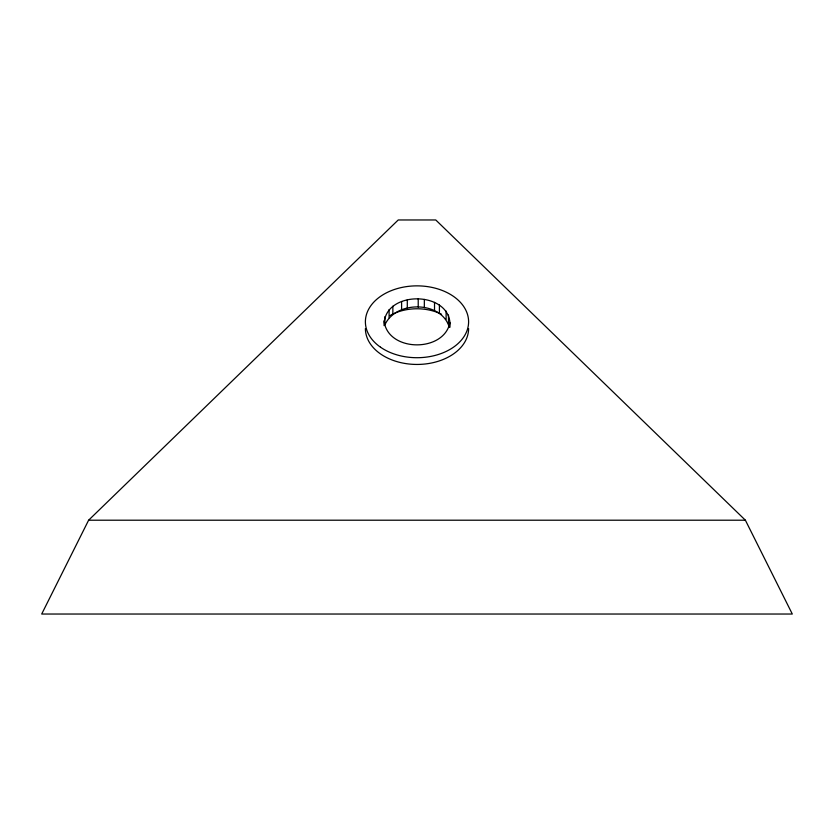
<?xml version="1.0" encoding="UTF-8"?>
<svg xmlns="http://www.w3.org/2000/svg" width="834" height="834" viewBox="0 0 834 834"><rect width="100%" height="100%" fill="white"/><g stroke="black" fill="none" stroke-linecap="round" stroke-linejoin="round"><path stroke-width="1.25" d="M384.078 325.614C383.046 289.137 453.237 290.18 449.922 327.314M449.922 322.643C443.928 352.855 387.633 352.209 384.078 320.934M88.612 520.207L41.7 614.033L792.3 614.033L745.387 520.207L435.765 219.968L398.235 219.968L88.612 520.207L745.387 520.207M449.203 327.022C441.342 300.74 395.837 300.417 384.881 324.864L384.881 316.68M448.483 315.033L448.483 323.217M446.117 311.072L446.117 319.255M439.414 304.983L439.414 313.167M434.524 302.367L434.524 310.55M424.339 299.427L424.339 307.621M418.22 298.874L418.22 307.058M407.294 299.875L407.294 308.059M401.602 301.512L401.602 309.706M392.856 306.182L392.856 314.376M389.103 309.591L389.103 317.775M390.208 315.45A42.221 29.388 0 0 1 441.582 314.272M468.604 328.523A51.604 35.925 0 0 1 417 364.448A51.604 35.925 0 0 1 365.396 328.523M380.512 347.194A51.604 35.925 0 0 0 466.842 331.088A51.604 35.925 0 0 0 403.646 287.084A51.604 35.925 0 0 0 380.512 347.194"/></g></svg>
